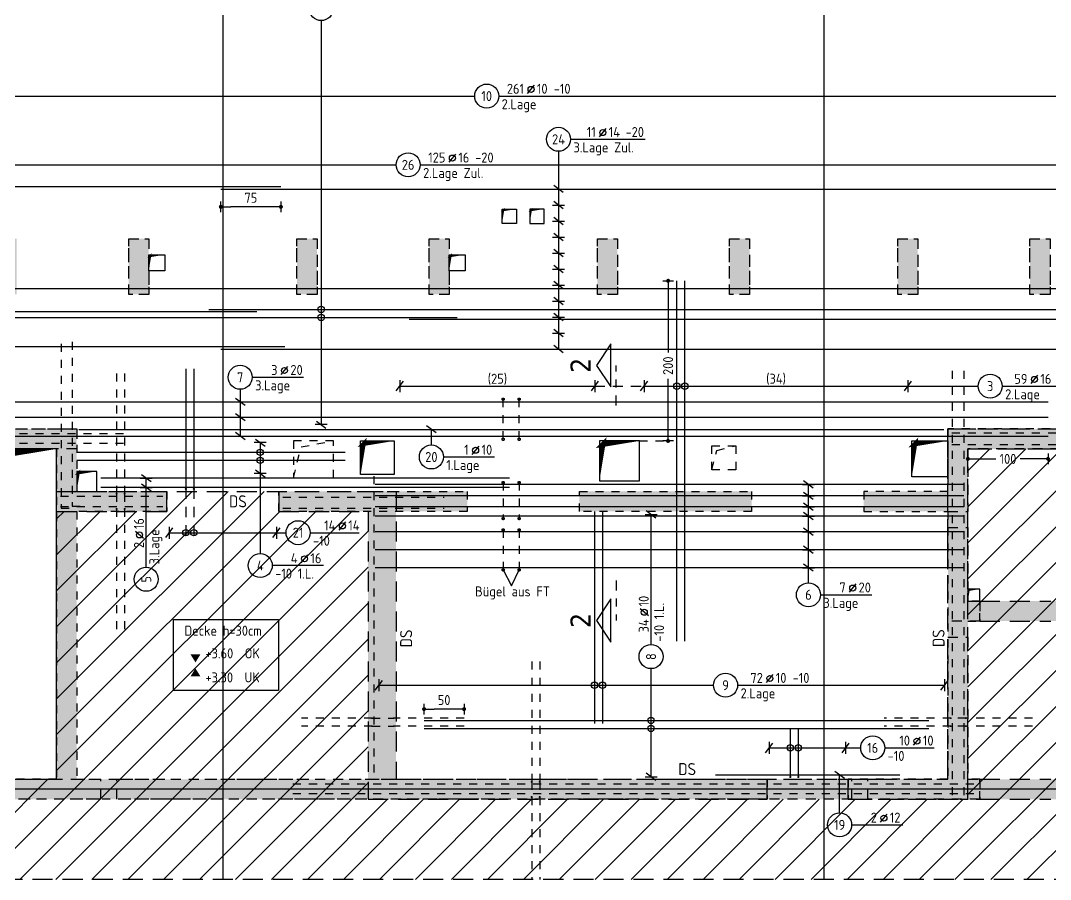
# Model space of a CAD drawing. Extents: x 0 to 77.2, y -0.6 to 30.
# Drawn here: x 19.53 to 32.38, y 10.78 to 21.5 of the extents above; entities that cross this region are included whole.
import ezdxf
from ezdxf.enums import TextEntityAlignment as Align

# ---------------------------------------------------------------- set-up
doc = ezdxf.new("R2010")
doc.units = 0
doc.header["$LTSCALE"] = 0.5
for name, pattern in [('AUSGEZOGEN', [1000.01, 1000, 0.01]), ('DASHED', [0.75, 0.5, -0.25]), ('DOT', [0.175, 0.05, -0.125]), ('HIDDEN2', [0.187, 0.125, -0.062]), ('PUNKT', [0.175, 0.05, -0.125]), ('STRICHLINIE', [0.75, 0.5, -0.25]), ('STRICHPUNKT2', [0.55, 0.25, -0.125, 0.05, -0.125]), ('VERDECKT', [0.375, 0.25, -0.125])]:
    doc.linetypes.add(name, pattern=pattern)
for name, color, linetype in [('ACHSEN', 7, 'Continuous'), ('BETON', 7, 'Continuous'), ('DD', 7, 'Continuous'), ('DS', 7, 'Continuous'), ('EG', 7, 'Continuous'), ('grau_dunkel', 7, 'Continuous'), ('grau_hell', 7, 'Continuous'), ('grau_mittel', 7, 'Continuous'), ('HILFE', 7, 'Continuous'), ('koten', 7, 'Continuous'), ('MASSE', 7, 'Continuous'), ('OBJEKT', 7, 'Continuous'), ('RND', 7, 'Continuous'), ('SCHATTEN', 7, 'Continuous'), ('SCHNITTE', 7, 'Continuous'), ('TEXT', 7, 'Continuous'), ('VERDECKT', 7, 'Continuous'), ('VERDECKT2', 7, 'Continuous')]:
    doc.layers.add(name, color=color, linetype=linetype)
doc.styles.add('helv', font='tahoma.ttf')
doc.styles.add('txt', font='isocp.shx')
doc.dimstyles.new('DOT_I', dxfattribs={"dimscale": 0.5, "dimtxt": 0.25, "dimasz": 0.25, "dimexe": 0.1, "dimexo": 0.3, "dimgap": 0.1, "dimtad": 1, "dimdec": 3, "dimzin": 3, "dimtxsty": 'txt', "dimblk": 'DOT', "dimblk1": 'DOT', "dimblk2": 'DOT', "dimsah": 1, "dimcen": 0.1, "dimse1": 1, "dimse2": 1, "dimazin": 0, "dimtfac": 1, "dimtdec": 4, "dimtix": 1, "dimtmove": 2, "dimatfit": 3, "dimfxl": 0, "dimtvp": 1, "dimtolj": 1, "dimtzin": 0, "dimarcsym": 0})

# ---------------------------------------------------------------- blocks, each defined once
blk = doc.blocks.new('okrd_o')
at = {"layer": 'koten', "color": 7, "linetype": 'Continuous'}
blk.add_solid([(-0.125, 0.202), (0.125, 0.202), (0, 0)], dxfattribs=at)
at = {"layer": 'koten', "style": 'txt'}
blk.add_attdef('OKRD', (0.25, 0.1), '', height=0.25, dxfattribs=at)
blk = doc.blocks.new('okrd_u')
at = {"layer": 'koten', "color": 7, "linetype": 'Continuous'}
blk.add_solid([(-0.125, -0.202), (0.125, -0.202), (0, 0)], dxfattribs=at)
at = {"layer": 'koten', "style": 'txt'}
blk.add_attdef('OKRD', (0.25, -0.35), '', height=0.25, dxfattribs=at)
blk = doc.blocks.new('DOT')
at = {"layer": 'MASSE', "color": 7, "linetype": 'Continuous'}
for p, q in [((0, 0), (-1, 0)), ((0, 0.54), (0, -0.54))]:
    blk.add_line(p, q, dxfattribs=at)
at = {"layer": 'MASSE', "color": 7, "linetype": 'Continuous', "const_width": 0.2}
blk.add_lwpolyline([(-0.1, 0, 1), (0.1, 0, 1)], format="xyb", close=True, dxfattribs=at)
blk = doc.blocks.new('*D26')
at = {"layer": 'Defpoints', "color": 0, "linetype": 'AUSGEZOGEN', "transparency": 16777216}
for p in [(27.612, 18.255), (27.612, 18.255), (27.612, 16.255)]:
    blk.add_point(p, dxfattribs=at)
at = {"layer": 'MASSE', "color": 0, "linetype": 'AUSGEZOGEN', "lineweight": -2, "transparency": 16777216}
for p, q in [((27.612, 18.13), (27.612, 17.358)), ((27.612, 16.38), (27.612, 17.03))]:
    blk.add_line(p, q, dxfattribs=at)
at = {"layer": 'MASSE', "color": 0, "linetype": 'AUSGEZOGEN', "lineweight": -2, "transparency": 16777216, "xscale": 0.125, "yscale": 0.125, "zscale": 0.125}
for p, rotation in [((27.612, 18.255), 90), ((27.612, 16.255), 270)]:
    blk.add_blockref('DOT', p, dxfattribs=dict(at, rotation=rotation))
at = {"layer": 'MASSE', "color": 0, "linetype": 'AUSGEZOGEN', "transparency": 16777216, "insert": (27.612, 17.194), "char_height": 0.125, "attachment_point": 5, "rotation": 90, "style": 'txt'}
blk.add_mtext('\\A1;200', dxfattribs=at)
blk = doc.blocks.new('lei_gre')
at = {"layer": 'RND', "color": 7, "linetype": 'Continuous'}
for p, q in [((-0.09, -0.12), (0.09, 0.12)), ((0, 0.15), (0, -0.15))]:
    blk.add_line(p, q, dxfattribs=at)
blk = doc.blocks.new('RND_LEI')
at = {"layer": 'RND', "color": 7, "linetype": 'Continuous'}
blk.add_line((1.022, 0.066), (1.19, 0.27), dxfattribs=at)
for centre, radius in [((0, 0), 0.3), ((1.106, 0.168), 0.075)]:
    blk.add_circle(centre, radius, dxfattribs=at)
at = {"layer": 'RND', "color": 7, "linetype": 'Continuous', "style": 'txt'}
blk.add_attdef('ANZ', text='', height=0.25, dxfattribs=at).set_placement((0.931, 0.057), align=Align.RIGHT)
for tag, p in [('DUM', (1.253, 0.057)), ('ABSTD', (1.674, 0.057)), ('POSTXT', (0.374, -0.327))]:
    blk.add_attdef(tag, p, '', height=0.25, dxfattribs=at)
blk.add_attdef('POSL', text='', height=0.25, dxfattribs=at).set_placement((0, 0), align=Align.MIDDLE)
blk = doc.blocks.new('*D29')
at = {"layer": 'Defpoints', "color": 0, "linetype": 'AUSGEZOGEN', "transparency": 16777216}
for p in [(24.566, 12.907), (24.566, 12.907), (25.066, 12.907)]:
    blk.add_point(p, dxfattribs=at)
at = {"layer": 'MASSE', "color": 0, "linetype": 'AUSGEZOGEN', "lineweight": -2, "transparency": 16777216}
blk.add_line((24.941, 12.907), (24.691, 12.907), dxfattribs=at)
at = {"layer": 'MASSE', "color": 0, "linetype": 'AUSGEZOGEN', "lineweight": -2, "transparency": 16777216, "xscale": 0.125, "yscale": 0.125, "zscale": 0.125, "rotation": 180}
blk.add_blockref('DOT', (24.566, 12.907), dxfattribs=at)
at = {"layer": 'MASSE', "color": 0, "linetype": 'AUSGEZOGEN', "lineweight": -2, "transparency": 16777216, "xscale": 0.125, "yscale": 0.125, "zscale": 0.125}
blk.add_blockref('DOT', (25.066, 12.907), dxfattribs=at)
at = {"layer": 'MASSE', "color": 0, "linetype": 'AUSGEZOGEN', "transparency": 16777216, "insert": (24.816, 13.02), "char_height": 0.125, "attachment_point": 5, "style": 'txt'}
blk.add_mtext('\\A1;50', dxfattribs=at)
blk = doc.blocks.new('*D30')
at = {"layer": 'Defpoints', "color": 0, "linetype": 'AUSGEZOGEN', "transparency": 16777216}
for p in [(31.355, 16.031), (31.355, 16.031), (32.355, 16.031)]:
    blk.add_point(p, dxfattribs=at)
at = {"layer": 'MASSE', "color": 0, "linetype": 'AUSGEZOGEN', "lineweight": -2, "transparency": 16777216}
for p, q in [((31.48, 16.031), (31.704, 16.031)), ((32.23, 16.031), (32.005, 16.031))]:
    blk.add_line(p, q, dxfattribs=at)
at = {"layer": 'MASSE', "color": 0, "linetype": 'AUSGEZOGEN', "lineweight": -2, "transparency": 16777216, "xscale": 0.125, "yscale": 0.125, "zscale": 0.125, "rotation": 180}
blk.add_blockref('DOT', (31.355, 16.031), dxfattribs=at)
at = {"layer": 'MASSE', "color": 0, "linetype": 'AUSGEZOGEN', "lineweight": -2, "transparency": 16777216, "xscale": 0.125, "yscale": 0.125, "zscale": 0.125}
blk.add_blockref('DOT', (32.355, 16.031), dxfattribs=at)
at = {"layer": 'MASSE', "color": 0, "linetype": 'AUSGEZOGEN', "transparency": 16777216, "insert": (31.855, 16.031), "char_height": 0.125, "attachment_point": 5, "style": 'txt'}
blk.add_mtext('\\A1;100', dxfattribs=at)
blk = doc.blocks.new('*D38')
at = {"layer": 'Defpoints', "color": 0, "linetype": 'AUSGEZOGEN', "transparency": 16777216}
for p in [(22.029, 19.178), (22.029, 19.178), (22.779, 19.178)]:
    blk.add_point(p, dxfattribs=at)
at = {"layer": 'MASSE', "color": 0, "linetype": 'AUSGEZOGEN', "lineweight": -2, "transparency": 16777216}
blk.add_line((22.654, 19.178), (22.154, 19.178), dxfattribs=at)
at = {"layer": 'MASSE', "color": 0, "linetype": 'AUSGEZOGEN', "lineweight": -2, "transparency": 16777216, "xscale": 0.125, "yscale": 0.125, "zscale": 0.125, "rotation": 180}
blk.add_blockref('DOT', (22.029, 19.178), dxfattribs=at)
at = {"layer": 'MASSE', "color": 0, "linetype": 'AUSGEZOGEN', "lineweight": -2, "transparency": 16777216, "xscale": 0.125, "yscale": 0.125, "zscale": 0.125}
blk.add_blockref('DOT', (22.779, 19.178), dxfattribs=at)
at = {"layer": 'MASSE', "color": 0, "linetype": 'AUSGEZOGEN', "transparency": 16777216, "insert": (22.404, 19.291), "char_height": 0.125, "attachment_point": 5, "style": 'txt'}
blk.add_mtext('\\A1;75', dxfattribs=at)
blk = doc.blocks.new('SCHN-1')
at = {"layer": 'SCHNITTE', "color": 5, "linetype": 'Continuous'}
blk.add_lwpolyline([(0.54, 0.125), (0, 0.485), (-0.54, 0.125)], close=True, dxfattribs=at)
at = {"layer": 'SCHNITTE', "color": 6, "linetype": 'Continuous', "style": 'helv'}
blk.add_attdef('SCHN-1', text='', height=0.5, dxfattribs=at).set_placement((0, 0.635), align=Align.CENTER)

msp = doc.modelspace()

# ---------------------------------------------------------------- hatches: boundary and pattern name
at = {"layer": 'EG', "linetype": 'AUSGEZOGEN'}
h = msp.add_hatch(dxfattribs=at)
h.set_pattern_fill('DOTS', scale=0.8, double=1)
h.set_pattern_definition([(0, (-74.13047, 366.186844), (0.025, 0.05), [0, -0.05])])
h.paths.add_polyline_path([(39.4295, 25.9803), (39.4295, 18.2803), (39.2795, 18.2803), (39.2795, 18.0303), (39.6795, 18.0303), (39.6795, 25.9803), (43.1545, 25.9803), (43.1545, 21.2803), (43.4545, 21.2803), (43.4545, 26.2803), (36.9295, 26.2803), (36.9295, 18.0303), (38.3945, 18.0303), (38.3945, 18.2803), (37.1795, 18.2803), (37.1795, 25.9803)])
h.paths.add_polyline_path([(43.1545, 18.0303), (43.4545, 18.0303), (43.4545, 18.7803), (43.1545, 18.7803)], flags=17)
h.paths.add_polyline_path([(43.4545, 11.7553), (43.4545, 12.0553), (43.1545, 12.0553), (43.1545, 11.7553)])
h.paths.add_polyline_path([(8.4295, 16.1553), (14.5145, 16.1553), (14.5145, 12.0303), (14.3645, 12.0303), (14.3645, 11.7803), (14.9145, 11.7803), (14.9145, 12.0303), (14.7645, 12.0303), (14.7645, 14.7153), (17.6145, 14.7153), (17.6145, 12.0303), (15.9245, 12.0303), (15.9245, 11.7803), (28.8495, 11.7803), (28.8495, 12.0303), (20.2295, 12.0303), (20.2295, 15.3753), (21.3545, 15.3753), (21.3545, 15.6253), (20.2295, 15.6253), (20.2295, 16.4053), (17.4645, 16.4053), (17.4645, 16.1553), (17.6145, 16.1553), (17.6145, 14.9653), (14.7645, 14.9653), (14.7645, 16.1553), (16.5795, 16.1553), (16.5795, 16.4053), (8.1795, 16.4053), (8.1795, 11.7803), (8.5792, 11.7803), (8.5792, 12.0303), (8.4295, 12.0303)])
h.paths.add_polyline_path([(9.5895, 12.0303), (9.5895, 11.7803), (13.3545, 11.7803), (13.3545, 12.0303)], flags=17)
h.paths.add_polyline_path([(17.8645, 12.0303), (18.7795, 12.0303), (18.7795, 16.1553), (17.8645, 16.1553)], flags=16)
h.paths.add_polyline_path([(19.9795, 16.1553), (19.0295, 16.1553), (19.0295, 12.0303), (19.9795, 12.0303)], flags=16)
h.paths.add_polyline_path([(22.7545, 15.6253), (22.7545, 15.3753), (25.1045, 15.3753), (25.1045, 15.6253)], flags=17)
h.paths.add_polyline_path([(28.6545, 15.3753), (28.6545, 15.6253), (26.5045, 15.6253), (26.5045, 15.3753)], flags=17)
h.paths.add_polyline_path([(30.0545, 15.6253), (30.0545, 15.3753), (31.1045, 15.3753), (31.1045, 12.0303), (29.8595, 12.0303), (29.8595, 11.7803), (31.5045, 11.7803), (31.5045, 12.0303), (31.3545, 12.0303), (31.3545, 14.0053), (31.5045, 14.0053), (31.5045, 14.2553), (31.3545, 14.2553), (31.3545, 16.1553), (36.9295, 16.1553), (36.9295, 15.29), (37.1795, 15.29), (37.1795, 16.4053), (31.1045, 16.4053), (31.1045, 15.6253)])
h.paths.add_polyline_path([(32.3895, 14.2553), (32.3895, 14.0053), (33.9795, 14.0053), (33.9795, 12.0303), (32.3895, 12.0303), (32.3895, 11.7803), (37.1795, 11.7803), (37.1795, 12.4903), (36.9295, 12.4903), (36.9295, 12.0303), (34.2295, 12.0303), (34.2295, 14.0053), (36.9295, 14.0053), (36.9295, 13.5403), (37.1795, 13.5403), (37.1795, 14.405), (36.9295, 14.405), (36.9295, 14.2553)])
h.paths.add_polyline_path([(34.2295, 18.0853), (34.4795, 18.0853), (34.4795, 18.7803), (34.2295, 18.7803)])
h.paths.add_polyline_path([(32.3795, 18.7803), (32.1295, 18.7803), (32.1295, 18.0853), (32.3795, 18.0853)])
h.paths.add_polyline_path([(30.7295, 18.7803), (30.4795, 18.7803), (30.4795, 18.0853), (30.7295, 18.0853)])
h.paths.add_polyline_path([(28.6295, 18.7803), (28.3795, 18.7803), (28.3795, 18.0853), (28.6295, 18.0853)])
h.paths.add_polyline_path([(26.7295, 18.0853), (26.9795, 18.0853), (26.9795, 18.7803), (26.7295, 18.7803)])
h.paths.add_polyline_path([(24.8795, 18.7803), (24.6295, 18.7803), (24.6295, 18.0853), (24.8795, 18.0853)])
h.paths.add_polyline_path([(23.2295, 18.7803), (22.9795, 18.7803), (22.9795, 18.0853), (23.2295, 18.0853)])
h.paths.add_polyline_path([(21.1295, 18.7803), (20.8795, 18.7803), (20.8795, 18.0853), (21.1295, 18.0853)])
h.paths.add_polyline_path([(19.4795, 18.7803), (19.2295, 18.7803), (19.2295, 18.0853), (19.4795, 18.0853)])
h.paths.add_polyline_path([(17.3795, 18.7803), (17.1295, 18.7803), (17.1295, 18.0853), (17.3795, 18.0853)])
h.paths.add_polyline_path([(15.4795, 18.0853), (15.7295, 18.0853), (15.7295, 18.7803), (15.4795, 18.7803)])
h.paths.add_polyline_path([(13.3795, 18.0853), (13.6295, 18.0853), (13.6295, 18.7803), (13.3795, 18.7803)])
h.paths.add_polyline_path([(9.4645, 18.2803), (9.4645, 18.0303), (10.9295, 18.0303), (10.9295, 26.2803), (4.5295, 26.2803), (4.5295, 19.2053), (4.4795, 19.2053), (4.4795, 14.4753), (4.0245, 14.4753), (4.0245, 14.1753), (4.6895, 14.1753), (4.6895, 25.9803), (8.1795, 25.9803), (8.1795, 18.0303), (8.5795, 18.0303), (8.5795, 18.2803), (8.4295, 18.2803), (8.4295, 25.9803), (10.6795, 25.9803), (10.6795, 18.2803)])
h.paths.add_polyline_path([(14.7045, 25.9803), (14.7045, 26.2803), (14.4045, 26.2803), (14.4045, 25.9803)])
h.paths.add_polyline_path([(21.9045, 26.2803), (21.9045, 25.9803), (22.2045, 25.9803), (22.2045, 26.2803)])
h.paths.add_polyline_path([(29.7045, 25.9803), (29.7045, 26.2803), (29.4045, 26.2803), (29.4045, 25.9803)])
h.paths.add_polyline_path([(4.4795, 10.7803), (4.6895, 10.7803), (4.6895, 12.1253), (4.0245, 12.1253), (4.0245, 11.8253), (4.4795, 11.8253)])
at = {"layer": 'grau_hell', "linetype": 'AUSGEZOGEN'}
h = msp.add_hatch(dxfattribs=at)
h.set_pattern_fill('ANSI31', color=9, scale=0.1, style=0, double=1)
h.set_pattern_definition([(45, (74.48588, 12.31453), (-0.2245064, 0.2245064), [])])
h.paths.add_polyline_path([(8.1795, 20.7903), (6.7295, 20.7903), (6.7295, 20.6503), (6.2045, 20.6503), (6.2045, 20.7903), (4.5295, 20.7903), (4.5295, 19.2053), (4.4795, 19.2053), (4.4795, 14.4753), (4.0245, 14.4753), (4.0245, 11.8253), (4.4795, 11.8253), (4.4795, 10.7803), (43.4545, 10.7803), (43.4545, 21.7903), (41.7045, 21.7903), (41.7045, 21.6503), (41.1295, 21.6503), (41.1295, 21.7903), (39.6795, 21.7903), (39.6795, 18.0303), (39.2795, 18.0303), (39.2795, 18.2803), (38.3945, 18.2803), (38.3945, 18.0303), (36.9295, 18.0303), (36.9295, 16.1553), (31.3545, 16.1553), (31.3545, 11.7803), (23.867, 11.7803), (23.867, 15.3753), (22.7545, 15.3753), (22.7545, 15.6253), (21.3545, 15.6253), (21.3545, 15.3753), (19.9795, 15.3753), (19.9795, 12.0303), (17.8645, 12.0303), (17.8645, 16.1553), (17.4645, 16.1553), (17.4645, 16.4053), (16.5795, 16.4053), (16.5795, 16.1553), (10.9295, 16.1553), (10.9295, 18.0303), (9.4645, 18.0303), (9.4645, 18.2803), (8.5795, 18.2803), (8.5795, 18.0303), (8.1795, 18.0303)])
at = {"layer": 'grau_hell'}
h = msp.add_hatch(color=9, dxfattribs=at)
h.paths.add_polyline_path([(37.5794, 18.2803), (37.3795, 18.2803), (37.3795, 18.0303), (37.5794, 18.0303)])
h.paths.add_polyline_path([(32.7345, 16.4053), (32.7345, 16.1553), (33.3345, 16.1553), (33.3345, 16.4053)])
h.paths.add_polyline_path([(31.1045, 15.1753), (31.3545, 15.1753), (31.3545, 15.3753), (31.1045, 15.3753)])
h.paths.add_polyline_path([(31.3545, 13.8053), (31.3545, 14.0053), (31.1045, 14.0053), (31.1045, 13.8053)])
h.paths.add_polyline_path([(30.1045, 11.7803), (30.1045, 12.0303), (29.9045, 12.0303), (29.9045, 11.7803)])
h = msp.add_hatch(color=9, dxfattribs=at)
h.paths.add_polyline_path([(19.9795, 15.6253), (19.9795, 15.3753), (21.3545, 15.3753), (21.3545, 15.6253)])
h.paths.add_polyline_path([(23.867, 15.3753), (23.867, 12.0303), (24.217, 12.0303), (24.217, 15.6253), (22.7545, 15.6253), (22.7545, 15.3753)])
at = {"layer": 'grau_mittel'}
h = msp.add_hatch(color=61, dxfattribs=at)
h.paths.add_polyline_path([(43.1545, 21.9983), (43.1545, 21.2803), (43.4545, 21.2803), (43.4545, 26.2803), (36.9295, 26.2803), (36.9295, 24.7403), (37.1795, 24.7403), (37.1795, 25.9803), (39.4295, 25.9803), (39.4295, 18.2803), (38.3045, 18.2803), (38.3045, 18.0303), (39.6795, 18.0303), (39.6795, 25.9803), (43.1545, 25.9803)])
h.paths.add_polyline_path([(43.4545, 21.2803), (43.1545, 21.2803), (43.1545, 18.7803), (43.4545, 18.7803)], flags=17)
h.paths.add_polyline_path([(43.4545, 18.7803), (43.1545, 18.7803), (43.1545, 18.0303), (43.4545, 18.0303)], flags=17)
h.paths.add_polyline_path([(43.1545, 12.0553), (43.4545, 12.0553), (43.4545, 18.0303), (43.1545, 18.0303)])
h.paths.add_polyline_path([(43.4545, 11.7553), (43.4545, 12.0553), (43.1545, 12.0553), (43.1545, 11.7553)])
h.paths.add_polyline_path([(43.4545, 11.7553), (43.1545, 11.7553), (43.1545, 10.7803), (43.4545, 10.7803)])
h.paths.add_polyline_path([(37.1795, 24.7403), (36.9295, 24.7403), (36.9295, 23.6053), (37.1795, 23.6053)], flags=17)
h.paths.add_polyline_path([(36.9295, 18.2803), (35.8795, 18.2803), (35.8795, 18.0303), (37.1795, 18.0303), (37.1795, 23.6053), (36.9295, 23.6053)])
h.paths.add_polyline_path([(37.3795, 18.2803), (37.1795, 18.2803), (37.1795, 18.0303), (37.3795, 18.0303)], flags=17)
h.paths.add_polyline_path([(38.3045, 18.0303), (38.3045, 18.2803), (37.5794, 18.2803), (37.5794, 18.0303)], flags=17)
h.paths.add_polyline_path([(35.8795, 16.9553), (36.1295, 16.9553), (36.1295, 18.0303), (35.8795, 18.0303)])
h.paths.add_polyline_path([(36.7295, 16.4053), (36.7295, 16.1553), (37.1795, 16.1553), (37.1795, 16.4053)])
h.paths.add_polyline_path([(36.1295, 16.1553), (36.1295, 16.4053), (33.3345, 16.4053), (33.3345, 16.1553)])
h.paths.add_polyline_path([(32.7345, 16.1553), (32.7345, 16.4053), (31.1045, 16.4053), (31.1045, 15.3753), (31.3545, 15.3753), (31.3545, 16.1553)])
h.paths.add_polyline_path([(31.3545, 15.1753), (31.1045, 15.1753), (31.1045, 14.0053), (31.5045, 14.0053), (31.5045, 14.2553), (31.3545, 14.2553), (31.3545, 14.2553)])
h.paths.add_polyline_path([(32.3895, 14.0053), (32.3895, 14.2553), (31.5045, 14.2553), (31.5045, 14.0053)])
h.paths.add_polyline_path([(32.3895, 14.2553), (32.3895, 14.0053), (33.9795, 14.0053), (33.9795, 12.0303), (33.6945, 12.0303), (33.6945, 11.7803), (37.1795, 11.7803), (37.1795, 12.4903), (36.9295, 12.4903), (36.9295, 12.0303), (34.2295, 12.0303), (34.2295, 14.0053), (36.9295, 14.0053), (36.9295, 13.5403), (37.1795, 13.5403), (37.1795, 13.7903), (37.0995, 13.7903), (37.0995, 13.9403), (37.1795, 13.9403), (37.1795, 14.405), (36.9295, 14.405), (36.9295, 14.2553)])
h.paths.add_polyline_path([(36.9295, 14.405), (37.1795, 14.405), (37.1795, 15.29), (36.9295, 15.29)])
h.paths.add_polyline_path([(37.1795, 15.29), (37.1795, 15.5553), (36.9295, 15.5553), (36.9295, 15.29)])
h.paths.add_polyline_path([(37.1795, 13.5403), (36.9295, 13.5403), (36.9295, 12.4903), (37.1795, 12.4903)], flags=17)
h.paths.add_polyline_path([(32.3895, 12.0303), (32.3895, 11.7803), (33.0945, 11.7803), (33.0945, 12.0303)])
h.paths.add_polyline_path([(32.3895, 11.7803), (32.3895, 12.0303), (31.5045, 12.0303), (31.5045, 11.7803)])
h.paths.add_polyline_path([(31.5045, 11.7803), (31.5045, 12.0303), (31.3545, 12.0303), (31.3545, 13.8053), (31.1045, 13.8053), (31.1045, 12.0303), (30.1045, 12.0303), (30.1045, 11.7803)])
h.paths.add_polyline_path([(20.7295, 12.0303), (20.7295, 11.7803), (29.9045, 11.7803), (29.9045, 12.0303)])
h.paths.add_polyline_path([(20.5295, 11.7803), (20.5295, 12.0303), (19.0295, 12.0303), (19.0295, 16.1553), (19.9795, 16.1553), (20.2295, 16.1553), (20.2295, 16.4053), (17.4645, 16.4053), (17.4645, 16.1553), (17.6145, 16.1553), (17.6145, 14.9653), (16.3245, 14.9653), (16.3245, 14.7153), (17.8645, 14.7153), (17.8645, 16.1553), (18.7795, 16.1553), (18.7795, 12.0303), (17.8645, 12.0303), (16.3245, 12.0303), (16.3245, 11.7803)])
h.paths.add_polyline_path([(15.9245, 11.7803), (16.1245, 11.7803), (16.1245, 12.0303), (15.9245, 12.0303)])
h.paths.add_polyline_path([(15.9245, 11.7803), (15.9245, 12.0303), (14.9145, 12.0303), (14.9145, 11.7803)])
h.paths.add_polyline_path([(14.9145, 11.7803), (14.9145, 12.0303), (14.7645, 12.0303), (14.7645, 14.7153), (15.0145, 14.7153), (16.1245, 14.7153), (16.1245, 14.9653), (14.7645, 14.9653), (14.7645, 15.1153), (14.7645, 15.5103), (14.5145, 15.5103), (14.5145, 12.0303), (14.3645, 12.0303), (14.3645, 11.7803)])
h.paths.add_polyline_path([(14.3645, 11.7803), (14.3645, 12.0303), (13.3545, 12.0303), (13.3545, 11.7803)])
h.paths.add_polyline_path([(13.1545, 11.7803), (13.3545, 11.7803), (13.3545, 12.0303), (13.1545, 12.0303)], flags=16)
h.paths.add_polyline_path([(12.9545, 11.7803), (12.9545, 12.0303), (9.9895, 12.0303), (9.9895, 11.7803)], flags=16)
h.paths.add_polyline_path([(9.5895, 11.7803), (9.7895, 11.7803), (9.7895, 12.0303), (9.5895, 12.0303)], flags=16)
h.paths.add_polyline_path([(9.5895, 11.7803), (9.5895, 12.0303), (8.5795, 12.0303), (8.5795, 11.7803)])
h.paths.add_polyline_path([(8.5795, 11.7803), (8.5795, 12.0303), (8.4295, 12.0303), (8.4295, 16.1553), (14.5145, 16.1553), (14.5145, 15.6603), (14.7645, 15.6603), (14.7645, 16.1553), (14.9145, 16.1553), (15.8245, 16.1553), (15.8245, 16.4053), (8.1795, 16.4053), (8.1795, 11.7803)])
h.paths.add_polyline_path([(16.5795, 16.1553), (16.5795, 16.4053), (16.2245, 16.4053), (16.2245, 16.1553)])
h.paths.add_polyline_path([(17.4645, 16.1553), (17.4645, 16.4053), (16.5795, 16.4053), (16.5795, 16.1553)], flags=17)
h.paths.add_polyline_path([(10.6795, 16.4053), (10.9295, 16.4053), (10.9295, 18.0303), (10.6795, 18.0303)])
h.paths.add_polyline_path([(10.9295, 26.2803), (4.5295, 26.2803), (4.5295, 19.2053), (4.4795, 19.2053), (4.4795, 14.4753), (4.0245, 14.4753), (4.0245, 14.1753), (4.6895, 14.1753), (4.6895, 25.9803), (4.7545, 25.9803), (4.7545, 25.9803), (8.1795, 25.9803), (8.1795, 21.1153), (8.1795, 18.0303), (9.5545, 18.0303), (9.5545, 18.2803), (8.4295, 18.2803), (8.4295, 25.9803), (8.6295, 25.9803), (10.6795, 25.9803), (10.6795, 24.7403), (10.9295, 24.7403)])
h.paths.add_polyline_path([(10.6795, 23.6053), (10.9295, 23.6053), (10.9295, 24.7403), (10.6795, 24.7403)])
h.paths.add_polyline_path([(10.6795, 18.0303), (10.9295, 18.0303), (10.9295, 23.6053), (10.6795, 23.6053)])
h.paths.add_polyline_path([(9.9795, 18.2803), (9.8294, 18.2803), (9.8294, 18.0303), (10.6795, 18.0303), (10.6795, 18.2803)], flags=17)
h.paths.add_polyline_path([(9.6295, 18.2803), (9.5545, 18.2803), (9.5545, 18.0303), (9.6295, 18.0303)], flags=17)
h.paths.add_polyline_path([(10.9295, 26.2803), (10.9295, 25.9803), (14.4045, 25.9803), (14.4045, 26.2803)])
h.paths.add_polyline_path([(14.7045, 26.2803), (14.4045, 26.2803), (14.4045, 25.9803), (14.7045, 25.9803)])
h.paths.add_polyline_path([(21.9045, 25.9803), (21.9045, 26.2803), (14.7045, 26.2803), (14.7045, 25.9803)])
h.paths.add_polyline_path([(22.2045, 25.9803), (22.2045, 26.2803), (21.9045, 26.2803), (21.9045, 25.9803)])
h.paths.add_polyline_path([(29.4045, 25.9803), (29.4045, 26.2803), (22.2045, 26.2803), (22.2045, 25.9803)])
h.paths.add_polyline_path([(29.4045, 25.9803), (29.7045, 25.9803), (29.7045, 26.2803), (29.4045, 26.2803)])
h.paths.add_polyline_path([(36.9295, 25.9803), (36.9295, 26.2803), (29.7045, 26.2803), (29.7045, 25.9803)])
h.paths.add_polyline_path([(4.7545, 14.1753), (4.4045, 14.1753), (4.4045, 12.1253), (4.7545, 12.1253)])
h.paths.add_polyline_path([(4.0245, 12.1253), (4.0245, 11.8253), (4.4795, 11.8253), (4.4795, 10.7803), (4.6895, 10.7803), (4.6895, 12.1253)])
h.paths.add_polyline_path([(13.3795, 18.0853), (13.6295, 18.0853), (13.6295, 18.7803), (13.3795, 18.7803)])
h.paths.add_polyline_path([(15.4795, 18.0853), (15.7295, 18.0853), (15.7295, 18.7803), (15.4795, 18.7803)])
h.paths.add_polyline_path([(17.3795, 18.7803), (17.1295, 18.7803), (17.1295, 18.0853), (17.3795, 18.0853)])
h.paths.add_polyline_path([(19.4795, 18.7803), (19.2295, 18.7803), (19.2295, 18.0853), (19.4795, 18.0853)])
h.paths.add_polyline_path([(20.8795, 18.0853), (21.1295, 18.0853), (21.1295, 18.7803), (20.8795, 18.7803)])
h.paths.add_polyline_path([(23.2295, 18.7803), (22.9795, 18.7803), (22.9795, 18.0853), (23.2295, 18.0853)])
h.paths.add_polyline_path([(24.6295, 18.0853), (24.8795, 18.0853), (24.8795, 18.7803), (24.6295, 18.7803)])
h.paths.add_polyline_path([(26.9795, 18.7803), (26.7295, 18.7803), (26.7295, 18.0853), (26.9795, 18.0853)])
h.paths.add_polyline_path([(28.6295, 18.7803), (28.3795, 18.7803), (28.3795, 18.0853), (28.6295, 18.0853)])
h.paths.add_polyline_path([(30.7295, 18.7803), (30.4795, 18.7803), (30.4795, 18.0853), (30.7295, 18.0853)])
h.paths.add_polyline_path([(32.3795, 18.7803), (32.1295, 18.7803), (32.1295, 18.0853), (32.3795, 18.0853)])
h.paths.add_polyline_path([(34.4795, 18.7803), (34.2295, 18.7803), (34.2295, 18.0853), (34.4795, 18.0853)])
h.paths.add_polyline_path([(39.6795, 18.2803), (39.6795, 18.0303), (43.1545, 18.0303), (43.1545, 18.2803)])

# ---------------------------------------------------------------- linework, layer by layer
at = {"layer": 'ACHSEN', "color": 140, "linetype": 'AUSGEZOGEN'}
for p, q in [((22.0545, 27.7803), (22.0545, 10.7803)), ((29.5545, 27.7803), (29.5545, 10.7803)), ((43.4545, 18.1553), (2.2545, 18.1553)), ((43.4545, 11.9053), (2.2545, 11.9053))]:
    msp.add_line(p, q, dxfattribs=at)
at = {"layer": 'BETON', "color": 6, "linetype": 'AUSGEZOGEN'}
for points in [[(25.5395, 19.1503), (25.7195, 19.1503), (25.7195, 18.9703), (25.5395, 18.9703)], [(26.0645, 19.1503), (25.8845, 19.1503), (25.8845, 18.9703), (26.0645, 18.9703)], [(21.1295, 18.5803), (21.3295, 18.5803), (21.3295, 18.3803), (21.1295, 18.3803)], [(24.8795, 18.5803), (25.0795, 18.5803), (25.0795, 18.3803), (24.8795, 18.3803)], [(23.7745, 16.2553), (24.1945, 16.2553), (24.1945, 15.8353), (23.7745, 15.8353)], [(27.2545, 16.2553), (26.7545, 16.2553), (26.7545, 15.7553), (27.2545, 15.7553)], [(30.6545, 16.2553), (31.1045, 16.2553), (31.1045, 15.8053), (30.6545, 15.8053)], [(19.0295, 12.0303), (19.9795, 12.0303), (19.9795, 16.1553), (19.0295, 16.1553)], [(20.4795, 15.8753), (20.2295, 15.8753), (20.2295, 15.6253), (20.4795, 15.6253)], [(31.3545, 14.2553), (31.5045, 14.2553), (31.5045, 14.4053), (31.3545, 14.4053)]]:
    msp.add_lwpolyline(points, close=True, dxfattribs=at)
at = {"layer": 'DD', "color": 7, "linetype": 'HIDDEN2'}
for p, q in [((23.0318, 16.1806), (23.4345, 16.2553)), ((22.9345, 15.7953), (23.0318, 16.1806)), ((28.1595, 15.8953), (28.2205, 16.1372)), ((28.2205, 16.1372), (28.4595, 16.1953))]:
    msp.add_line(p, q, dxfattribs=at)
for points in [[(23.4345, 16.2553), (22.9345, 16.2553), (22.9345, 15.7953), (23.4345, 15.7953)], [(28.1595, 16.1953), (28.4595, 16.1953), (28.4595, 15.8953), (28.1595, 15.8953)]]:
    msp.add_lwpolyline(points, close=True, dxfattribs=at)
at = {"layer": 'DS', "color": 1, "linetype": 'DASHED'}
for p, q in [((31.1045, 12.0303), (31.1045, 16.4053)), ((31.1045, 16.4053), (35.8795, 16.4053)), ((31.3545, 11.7803), (31.3545, 16.1553)), ((31.3545, 16.1553), (36.9295, 16.1553)), ((19.9795, 15.6253), (24.217, 15.6253)), ((21.3545, 15.3753), (21.3545, 15.6253)), ((22.7545, 15.6253), (22.7545, 15.3753)), ((24.217, 15.6253), (24.217, 12.0303)), ((19.9795, 15.3753), (21.3545, 15.3753)), ((22.7545, 15.3753), (23.867, 15.3753)), ((23.867, 15.3753), (23.867, 11.7803)), ((24.217, 12.0303), (31.1045, 12.0303)), ((28.8495, 11.7803), (28.8495, 12.0303)), ((29.8595, 11.7803), (29.8595, 12.0303)), ((23.867, 11.7803), (28.8495, 11.7803)), ((29.8595, 11.7803), (31.3545, 11.7803))]:
    msp.add_line(p, q, dxfattribs=at)
at = {"layer": 'EG', "color": 7, "linetype": 'PUNKT', "lineweight": -2}
for points in [[(20.8795, 18.7803), (21.1295, 18.7803), (21.1295, 18.0853), (20.8795, 18.0853)], [(22.9795, 18.7803), (23.2295, 18.7803), (23.2295, 18.0853), (22.9795, 18.0853)], [(24.6295, 18.7803), (24.8795, 18.7803), (24.8795, 18.0853), (24.6295, 18.0853)], [(26.7295, 18.7803), (26.9795, 18.7803), (26.9795, 18.0853), (26.7295, 18.0853)], [(28.3795, 18.7803), (28.6295, 18.7803), (28.6295, 18.0853), (28.3795, 18.0853)], [(30.4795, 18.7803), (30.7295, 18.7803), (30.7295, 18.0853), (30.4795, 18.0853)], [(32.1295, 18.7803), (32.3795, 18.7803), (32.3795, 18.0853), (32.1295, 18.0853)], [(19.0295, 16.1553), (19.9795, 16.1553), (19.9795, 12.0303), (19.0295, 12.0303)], [(22.7545, 15.6253), (25.1045, 15.6253), (25.1045, 15.3753), (22.7545, 15.3753)], [(26.5045, 15.6253), (28.6545, 15.6253), (28.6545, 15.3753), (26.5045, 15.3753)]]:
    msp.add_lwpolyline(points, close=True, dxfattribs=at)
for points in [[(17.4645, 16.4053), (20.2295, 16.4053), (20.2295, 15.6253), (21.3545, 15.6253), (21.3545, 15.3753), (20.2295, 15.3753), (20.2295, 12.0303), (28.8495, 12.0303), (28.8495, 11.7803), (15.9245, 11.7803)], [(31.1045, 16.4053), (31.1045, 15.6253), (30.0545, 15.6253), (30.0545, 15.3753), (31.1045, 15.3753), (31.1045, 12.0303), (29.8595, 12.0303), (29.8595, 11.7803), (31.5045, 11.7803), (31.5045, 12.0303), (31.3545, 12.0303), (31.3545, 14.0053), (31.5045, 14.0053), (31.5045, 14.2553), (31.3545, 14.2553), (31.3545, 16.1553), (36.9295, 16.1553), (36.9295, 15.29), (37.1795, 15.29), (37.1795, 16.4053), (31.1045, 16.4053)]]:
    msp.add_lwpolyline(points, dxfattribs=at)
at = {"layer": 'grau_dunkel', "color": 21}
msp.add_lwpolyline([(19.0295, 12.0303, 0, 0.1388, 0), (19.0989, 16.1541, 0, 0, 0), (19.0358, 16.0781, 0.1549, 0, 0), (19.9795, 16.1553, 0, 0, 0)], format="xyseb", dxfattribs=at)
at = {"layer": 'HILFE', "color": 102, "linetype": 'DOT'}
msp.add_line((27.2545, 16.2553), (27.6115, 16.2553), dxfattribs=at)
at = {"layer": 'HILFE', "color": 102, "linetype": 'AUSGEZOGEN'}
for p, q in [((25.5534, 14.6443), (25.6574, 14.4475)), ((25.6574, 14.4475), (25.7534, 14.6443))]:
    msp.add_line(p, q, dxfattribs=at)
at = {"layer": 'HILFE', "color": 102, "linetype": 'DASHED'}
msp.add_line((43.5545, 10.7803), (2.7545, 10.7803), dxfattribs=at)
at = {"layer": 'OBJEKT', "color": 1, "linetype": 'AUSGEZOGEN'}
msp.add_lwpolyline([(21.4382, 14.0263), (22.75, 14.0263), (22.75, 13.1371), (21.4382, 13.1371)], close=True, dxfattribs=at)
at = {"layer": 'RND', "color": 7, "linetype": 'AUSGEZOGEN'}
for p, q in [((23.2816, 21.5035), (23.2816, 16.4588)), ((10.9831, 20.561), (25.1979, 20.561)), ((25.4979, 20.561), (36.8616, 20.561)), ((26.3941, 20.0211), (27.3246, 20.0211)), ((10.9867, 19.7026), (24.217, 19.7026)), ((24.517, 19.7026), (35.8213, 19.7026)), ((22.4207, 17.05), (23.0607, 17.05)), ((24.2644, 16.9393), (26.699, 16.9393)), ((27.3125, 16.9393), (30.6068, 16.9393)), ((30.6068, 16.9393), (31.4826, 16.9393)), ((31.7826, 16.9393), (32.6889, 16.9393)), ((22.5211, 16.234), (22.5211, 15.8497)), ((24.8069, 16.0547), (25.4469, 16.0547)), ((22.5211, 15.8497), (22.5211, 14.8496)), ((21.0977, 14.6777), (21.0977, 15.3177)), ((27.399, 13.7122), (27.399, 15.337)), ((21.3858, 15.1093), (22.7238, 15.1093)), ((22.7238, 15.1093), (22.8433, 15.1093)), ((23.1433, 15.1093), (23.7574, 15.1093)), ((23.3089, 14.6996), (22.6711, 14.6996)), ((29.5139, 14.3342), (30.1539, 14.3342)), ((27.399, 12.0601), (27.399, 13.4122)), ((24.0021, 13.2049), (28.1797, 13.2049)), ((28.4797, 13.2049), (31.0613, 13.2049)), ((28.8741, 12.4228), (29.828, 12.4228)), ((29.828, 12.4228), (30.0161, 12.4228)), ((30.3161, 12.4228), (30.9342, 12.4228)), ((29.9033, 11.4611), (30.5433, 11.4611))]:
    msp.add_line(p, q, dxfattribs=at)
at = {"layer": 'RND', "color": 102, "linetype": 'AUSGEZOGEN'}
for p, q in [((26.2441, 19.8711), (26.2441, 17.4)), ((22.2707, 16.9), (22.2707, 16.3153)), ((24.6569, 16.2047), (24.6569, 16.3994)), ((21.0977, 15.3177), (21.0977, 15.7882)), ((29.3629, 14.4841), (29.3629, 15.7107)), ((29.7533, 11.6111), (29.7533, 12.0843))]:
    msp.add_line(p, q, dxfattribs=at)
at = {"layer": 'RND', "color": 7, "linetype": 'VERDECKT'}
msp.add_line((26.699, 16.9393), (27.3125, 16.9393), dxfattribs=at)
at = {"layer": 'RND', "color": 102, "linetype": 'VERDECKT'}
for p, q in [((21.5932, 15.6553), (21.5932, 15.0593)), ((21.6932, 15.6553), (21.6932, 15.0593))]:
    msp.add_line(p, q, dxfattribs=at)
at = {"layer": 'RND', "color": 1, "linetype": 'AUSGEZOGEN'}
for points in [[(10.9295, 19.4328), (22.7795, 19.4328)], [(22.0295, 19.4), (33.8795, 19.4)], [(27.7205, 13.7553), (27.7205, 18.2553)], [(27.8205, 13.7553), (27.8205, 18.2553)], [(10.9795, 17.8702), (22.4795, 17.8702)], [(21.8795, 17.8974), (33.3795, 17.8974)], [(13.4795, 17.7974), (24.9795, 17.7974)], [(35.8795, 17.7702), (24.3795, 17.7702)], [(10.9795, 17.4328), (22.8295, 17.4328)], [(22.0295, 17.4), (33.8795, 17.4)], [(21.5932, 17.1553), (21.5932, 15.6553)], [(21.6932, 17.1553), (21.6932, 15.6553)], [(18.9545, 16.7417), (32.3545, 16.7417)], [(18.9545, 16.5499), (32.3545, 16.5499)], [(20.2554, 16.3994), (31.0554, 16.3994)], [(18.9545, 16.3153), (32.3545, 16.3153)], [(20.2295, 16.1129), (23.5795, 16.1129)], [(20.2295, 16.0129), (23.5795, 16.0129)], [(25.6323, 15.7882), (20.5323, 15.7882)], [(31.3045, 15.7107), (23.9545, 15.7107)], [(25.6323, 15.6718), (20.5323, 15.6718)], [(31.3045, 15.5681), (23.9545, 15.5681)], [(31.3045, 15.4334), (23.9545, 15.4334)], [(31.3045, 15.3146), (23.9545, 15.3146)], [(26.6925, 15.3753), (26.6925, 12.7253)], [(26.7925, 15.3753), (26.7925, 12.7253)], [(31.3045, 15.1203), (23.9545, 15.1203)], [(31.3045, 14.8943), (23.9545, 14.8943)], [(31.3045, 14.672), (23.9545, 14.672)], [(24.5662, 12.7658), (30.8662, 12.7658)], [(24.5662, 12.6658), (30.8662, 12.6658)], [(29.1383, 12.0603), (29.1383, 12.6603)], [(29.2383, 12.0603), (29.2383, 12.6603)], [(28.2045, 12.0843), (30.5045, 12.0843)]]:
    msp.add_lwpolyline(points, dxfattribs=at)
at = {"layer": 'RND', "color": 1, "linetype": 'HIDDEN2'}
for points in [[(20.1742, 17.4926), (20.1742, 15.4426), (20.3742, 15.4426)], [(20.0349, 17.4667), (20.0349, 15.4167), (20.2349, 15.4167)], [(31.161, 11.8303), (31.161, 17.2102)], [(31.3087, 11.8303), (31.3087, 17.2102)], [(17.5145, 16.3459), (20.8645, 16.3459)], [(31.1545, 16.3569), (37.1295, 16.3569)], [(17.5145, 16.2292), (20.8645, 16.2292)], [(31.1545, 16.2108), (37.1295, 16.2108)], [(23.9374, 15.8137), (23.9374, 12.0303)], [(20.0295, 15.5646), (21.3045, 15.5646)], [(20.7276, 15.5965), (20.7276, 15.4063)], [(20.8276, 15.5965), (20.8276, 15.4063)], [(20.0295, 15.4346), (21.3045, 15.4346)], [(22.8045, 15.5528), (24.817, 15.5528)], [(22.8045, 15.4164), (24.817, 15.4164)], [(23.9162, 12.7937), (24.1862, 12.7937)], [(31.3298, 12.7937), (31.1397, 12.7937)], [(23.9162, 12.6937), (24.1862, 12.6937)], [(31.3298, 12.6937), (31.1397, 12.6937)], [(22.9295, 11.9736), (31.4545, 11.9736)], [(25.9093, 11.9992), (25.9093, 11.8091)], [(26.0093, 11.9992), (26.0093, 11.8091)], [(22.9295, 11.8546), (31.4545, 11.8546)]]:
    msp.add_lwpolyline(points, dxfattribs=at)
at = {"layer": 'RND', "color": 1, "linetype": 'DOT'}
for points in [[(20.7276, 17.0965), (20.7276, 15.5965)], [(20.8276, 17.0965), (20.8276, 15.5965)], [(20.7276, 15.4063), (20.7276, 13.9063)], [(20.8276, 15.4063), (20.8276, 13.9063)], [(25.9093, 13.4992), (25.9093, 11.9992)], [(26.0093, 13.4992), (26.0093, 11.9992)], [(23.9162, 12.7937), (23.0362, 12.7937)], [(25.0662, 12.7937), (24.1862, 12.7937)], [(31.1397, 12.7937), (30.3097, 12.7937)], [(32.1598, 12.7937), (31.3298, 12.7937)], [(23.9162, 12.6937), (23.0362, 12.6937)], [(25.0662, 12.6937), (24.1862, 12.6937)], [(31.1397, 12.6937), (30.3097, 12.6937)], [(32.1598, 12.6937), (31.3298, 12.6937)], [(25.9093, 11.8091), (25.9093, 10.7803)], [(26.0093, 11.8091), (26.0093, 10.7803)]]:
    msp.add_lwpolyline(points, dxfattribs=at)
at = {"layer": 'RND', "color": 102, "linetype": 'HIDDEN2'}
for points in [[(25.5534, 16.2753), (25.5534, 16.7753)], [(25.7534, 16.2753), (25.7534, 16.7753)], [(25.5534, 15.7353), (25.5534, 15.2853)], [(25.7534, 15.7353), (25.7534, 15.2853)], [(25.5534, 15.1443), (25.5534, 14.6443)], [(25.7534, 15.1443), (25.7534, 14.6443)]]:
    msp.add_lwpolyline(points, dxfattribs=at)
at = {"layer": 'RND', "color": 7, "linetype": 'AUSGEZOGEN'}
for points, const_width in [([(20.7276, 15.6027, 1), (20.7276, 15.5902, 1)], 0.0125), ([(20.8276, 15.6027, 1), (20.8276, 15.5902, 1)], 0.0125), ([(21.6002, 15.6553, -1), (21.5862, 15.6553, -1)], 0.014), ([(21.7002, 15.6553, -1), (21.6862, 15.6553, -1)], 0.014), ([(20.7276, 15.4126, 1), (20.7276, 15.4001, 1)], 0.0125), ([(20.8276, 15.4126, 1), (20.8276, 15.4001, 1)], 0.0125), ([(23.91, 12.7937, 1), (23.9225, 12.7937, 1)], 0.0125), ([(24.18, 12.7937, 1), (24.1925, 12.7937, 1)], 0.0125), ([(31.1459, 12.7937, 1), (31.1334, 12.7937, 1)], 0.0125), ([(31.3361, 12.7937, 1), (31.3236, 12.7937, 1)], 0.0125), ([(23.91, 12.6937, 1), (23.9225, 12.6937, 1)], 0.0125), ([(24.18, 12.6937, 1), (24.1925, 12.6937, 1)], 0.0125), ([(31.1459, 12.6937, 1), (31.1334, 12.6937, 1)], 0.0125), ([(31.3361, 12.6937, 1), (31.3236, 12.6937, 1)], 0.0125), ([(25.9093, 12.0055, 1), (25.9093, 11.993, 1)], 0.0125), ([(26.0093, 12.0055, 1), (26.0093, 11.993, 1)], 0.0125), ([(29.1453, 12.0603, -1), (29.1313, 12.0603, -1)], 0.014), ([(29.2453, 12.0603, -1), (29.2313, 12.0603, -1)], 0.014), ([(25.9093, 11.8153, 1), (25.9093, 11.8028, 1)], 0.0125), ([(26.0093, 11.8153, 1), (26.0093, 11.8028, 1)], 0.0125)]:
    msp.add_lwpolyline(points, format="xyb", close=True, dxfattribs=dict(at, const_width=const_width))
for centre in [(23.2816, 17.8974), (23.2816, 17.7974), (27.7205, 16.9393), (27.8205, 16.9393), (22.5211, 16.1129), (22.5211, 16.0129), (21.5932, 15.1093), (21.6932, 15.1093), (26.6925, 13.2049), (26.7925, 13.2049), (27.399, 12.7658), (27.399, 12.6658), (29.1383, 12.4228), (29.2383, 12.4228)]:
    msp.add_circle(centre, 0.04, dxfattribs=at)
at = {"layer": 'RND', "color": 102, "linetype": 'HIDDEN2'}
for centre in [(25.5534, 16.7753), (25.7534, 16.7753), (25.5534, 16.2753), (25.7534, 16.2753), (25.5534, 15.7353), (25.7534, 15.7353), (25.5534, 15.2853), (25.7534, 15.2853), (25.5534, 15.1443), (25.7534, 15.1443), (25.5534, 14.6443), (25.7534, 14.6443)]:
    msp.add_circle(centre, 0.014, dxfattribs=at)
at = {"layer": 'SCHATTEN', "color": 1, "linetype": 'AUSGEZOGEN'}
for points in [[(25.5395, 18.9703, 0, 0.0294, 0), (25.5541, 19.1491, 0, 0, 0), (25.5407, 19.1357, 0.0294, 0, 0), (25.7195, 19.1503, 0, 0, 0)], [(25.8845, 18.9703, 0, 0.0294, 0), (25.8991, 19.1491, 0, 0, 0), (25.8857, 19.1357, 0.0294, 0, 0), (26.0645, 19.1503, 0, 0, 0)], [(21.1295, 18.3803, 0, 0.0326, 0), (21.1457, 18.579, 0, 0, 0), (21.1308, 18.5641, 0.0326, 0, 0), (21.3295, 18.5803, 0, 0, 0)], [(24.8795, 18.3803, 0, 0.0326, 0), (24.8957, 18.579, 0, 0, 0), (24.8808, 18.5641, 0.0326, 0, 0), (25.0795, 18.5803, 0, 0, 0)], [(24.1945, 16.2553, 0, 0.0685, 0), (23.7772, 16.2212, 0, 0, 0), (23.8086, 16.2525, 0.0685, 0, 0), (23.7745, 15.8353, 0, 0, 0)], [(26.7545, 15.7553, 0, 0.0815, 0), (26.7951, 16.252, 0, 0, 0), (26.7578, 16.2147, 0.0815, 0, 0), (27.2545, 16.2553, 0, 0, 0)], [(30.6545, 15.8053, 0, 0.0734, 0), (30.691, 16.2523, 0, 0, 0), (30.6574, 16.2187, 0.0734, 0, 0), (31.1045, 16.2553, 0, 0, 0)], [(20.2295, 15.6253, 0, 0.0408, 0), (20.2498, 15.8736, 0, 0, 0), (20.2311, 15.855, 0.0408, 0, 0), (20.4795, 15.8753, 0, 0, 0)], [(31.3545, 14.2553, 0, 0.0245, 0), (31.3667, 14.4043, 0, 0, 0), (31.3555, 14.3931, 0.0245, 0, 0), (31.5045, 14.4053, 0, 0, 0)]]:
    msp.add_lwpolyline(points, format="xyseb", dxfattribs=at)
at = {"layer": 'SCHNITTE', "color": 5, "linetype": 'STRICHPUNKT2'}
for p, q in [((26.9619, 16.6989), (26.9619, 17.1989)), ((26.9619, 14.5138), (26.9619, 14.0138))]:
    msp.add_line(p, q, dxfattribs=at)
at = {"layer": 'VERDECKT', "color": 7, "linetype": 'VERDECKT', "lineweight": -2}
for p, q in [((20.8795, 18.7803), (21.1295, 18.7803)), ((20.8795, 18.0853), (20.8795, 18.7803)), ((21.1295, 18.7803), (21.1295, 18.0853)), ((22.9795, 18.7803), (23.2295, 18.7803)), ((22.9795, 18.0853), (22.9795, 18.7803)), ((23.2295, 18.7803), (23.2295, 18.0853)), ((24.6295, 18.7803), (24.8795, 18.7803)), ((24.6295, 18.0853), (24.6295, 18.7803)), ((24.8795, 18.7803), (24.8795, 18.0853)), ((26.7295, 18.7803), (26.9795, 18.7803)), ((26.7295, 18.0853), (26.7295, 18.7803)), ((26.9795, 18.7803), (26.9795, 18.0853)), ((28.3795, 18.7803), (28.6295, 18.7803)), ((28.3795, 18.0853), (28.3795, 18.7803)), ((28.6295, 18.7803), (28.6295, 18.0853)), ((30.4795, 18.7803), (30.7295, 18.7803)), ((30.4795, 18.0853), (30.4795, 18.7803)), ((30.7295, 18.7803), (30.7295, 18.0853)), ((32.1295, 18.7803), (32.3795, 18.7803)), ((32.1295, 18.0853), (32.1295, 18.7803)), ((32.3795, 18.7803), (32.3795, 18.0853)), ((21.1295, 18.0853), (20.8795, 18.0853)), ((23.2295, 18.0853), (22.9795, 18.0853)), ((24.8795, 18.0853), (24.6295, 18.0853)), ((26.9795, 18.0853), (26.7295, 18.0853)), ((28.6295, 18.0853), (28.3795, 18.0853)), ((30.7295, 18.0853), (30.4795, 18.0853)), ((32.3795, 18.0853), (32.1295, 18.0853)), ((17.4645, 16.4053), (20.2295, 16.4053)), ((20.2295, 16.4053), (20.2295, 16.1553)), ((31.1045, 15.3753), (31.1045, 16.4053)), ((31.1045, 16.4053), (32.7345, 16.4053)), ((20.2295, 16.1553), (19.0295, 16.1553)), ((32.7345, 16.1553), (31.3545, 16.1553)), ((31.3545, 16.1553), (31.3545, 15.3753)), ((31.1045, 14.0053), (31.1045, 15.1753)), ((31.3545, 15.1753), (31.3545, 14.2553)), ((31.3545, 14.2553), (31.5045, 14.2553)), ((31.5045, 14.2553), (31.5045, 14.0053)), ((31.5045, 14.0053), (31.1045, 14.0053)), ((31.1045, 12.0303), (31.1045, 13.8053)), ((31.3545, 13.8053), (31.3545, 12.0303)), ((19.0295, 12.0303), (20.5295, 12.0303)), ((20.7295, 12.0303), (29.9045, 12.0303)), ((30.1045, 12.0303), (31.1045, 12.0303)), ((31.3545, 12.0303), (31.5045, 12.0303)), ((31.5045, 12.0303), (31.5045, 11.7803)), ((20.5295, 11.7803), (16.3245, 11.7803)), ((29.9045, 11.7803), (20.7295, 11.7803)), ((31.5045, 11.7803), (30.1045, 11.7803))]:
    msp.add_line(p, q, dxfattribs=at)
at = {"layer": 'VERDECKT', "color": 7, "linetype": 'VERDECKT'}
for p, q in [((31.1045, 15.3753), (31.3545, 15.3753)), ((31.1045, 15.1753), (31.3545, 15.1753)), ((31.1045, 13.8053), (31.3545, 13.8053)), ((20.5295, 11.7803), (20.5295, 12.0303)), ((20.7295, 11.7803), (20.7295, 12.0303)), ((29.9045, 11.7803), (29.9045, 12.0303)), ((30.1045, 11.7803), (30.1045, 12.0303))]:
    msp.add_line(p, q, dxfattribs=at)
at = {"layer": 'VERDECKT2', "color": 7, "linetype": 'STRICHLINIE'}
for p, q in [((31.5045, 14.2553), (32.3895, 14.2553)), ((31.5045, 14.0053), (32.3895, 14.0053)), ((31.5045, 12.0303), (32.3895, 12.0303)), ((31.5045, 11.7803), (32.3895, 11.7803))]:
    msp.add_line(p, q, dxfattribs=at)

# ---------------------------------------------------------------- block references
at = {"layer": 'koten', "color": 6, "linetype": 'AUSGEZOGEN', "xscale": 0.5, "yscale": 0.5, "zscale": 0.5}
for name, p, values in [('okrd_o', (21.7124, 13.4901), {'OKRD': '+3.60  OK'}), ('okrd_u', (21.7124, 13.4151), {'OKRD': '+3.30  UK'})]:
    msp.add_blockref(name, p, dxfattribs=at).add_auto_attribs(values)
at = {"layer": 'RND', "color": 7, "linetype": 'AUSGEZOGEN', "xscale": 0.5, "yscale": 0.5, "zscale": 0.5, "rotation": 90}
for p, values in [((23.2816, 21.6535), {'POSL': '1', 'DUM': '10', 'ANZ': '96', 'ABSTD': '-10', 'POSTXT': '1.Lage'}), ((21.0977, 14.5277), {'POSL': '5', 'DUM': '16', 'ANZ': '2', 'POSTXT': '3.Lage'}), ((27.399, 13.5622), {'POSL': '8', 'DUM': '10', 'ANZ': '34', 'POSTXT': '-10 1.L.'})]:
    msp.add_blockref('RND_LEI', p, dxfattribs=at).add_auto_attribs(values)
at = {"layer": 'RND', "color": 7, "linetype": 'AUSGEZOGEN', "xscale": 0.5, "yscale": 0.5, "zscale": 0.5}
for p, values in [((25.3479, 20.561), {'POSL': '10', 'DUM': '10', 'ANZ': '261', 'ABSTD': '-10', 'POSTXT': '2.Lage'}), ((26.2441, 20.0211), {'POSL': '24', 'DUM': '14', 'ANZ': '11', 'ABSTD': '-20', 'POSTXT': '3.Lage Zul.'}), ((24.367, 19.7026), {'POSL': '26', 'DUM': '16', 'ANZ': '125', 'ABSTD': '-20', 'POSTXT': '2.Lage Zul.'}), ((22.2707, 17.05), {'POSL': '7', 'DUM': '20', 'ANZ': '3', 'POSTXT': '3.Lage'}), ((31.6326, 16.9393), {'POSL': '3', 'DUM': '16', 'ANZ': '59', 'ABSTD': '-10', 'POSTXT': '2.Lage'}), ((24.6569, 16.0547), {'POSL': '20', 'DUM': '10', 'ANZ': '1', 'POSTXT': '1.Lage'}), ((22.9933, 15.1093), {'POSL': '21', 'DUM': '14', 'ANZ': '14', 'POSTXT': '-10'}), ((22.5211, 14.6996), {'POSL': '4', 'DUM': '16', 'ANZ': '4', 'POSTXT': '-10 1.L.'}), ((29.3639, 14.3342), {'POSL': '6', 'DUM': '20', 'ANZ': '7', 'POSTXT': '3.Lage'}), ((28.3297, 13.2049), {'POSL': '9', 'DUM': '10', 'ANZ': '72', 'ABSTD': '-10', 'POSTXT': '2.Lage'}), ((30.1661, 12.4228), {'POSL': '16', 'DUM': '10', 'ANZ': '10', 'POSTXT': '-10'}), ((29.7533, 11.4611), {'POSL': '19', 'DUM': '12', 'ANZ': '2'})]:
    msp.add_blockref('RND_LEI', p, dxfattribs=at).add_auto_attribs(values)
for p, rotation in [((26.2441, 19.4), 90.00000000000136), ((26.2441, 19.2), 89.99999999999915), ((26.2441, 19), 89.99999999999915), ((26.2441, 18.8), 89.99999999999915), ((26.2441, 18.6), 89.99999999999915), ((26.2441, 18.4), 89.99999999999915), ((26.2441, 18.2), 89.99999999999915), ((26.2441, 18), 89.99999999999915), ((26.2441, 17.8), 89.99999999999915), ((26.2441, 17.6), 89.99999999999915), ((26.2441, 17.4), 89.99999999999915), ((22.2707, 16.7417), 90), ((22.2707, 16.5499), 90.0000000000419), ((23.2816, 16.4588), 270), ((22.2707, 16.3153), 90.00000000004493), ((24.6569, 16.3994), 90), ((22.5211, 16.234), 270), ((21.0977, 15.7882), 90), ((22.5211, 15.8497), 270), ((21.0977, 15.6718), 90), ((29.3629, 15.7107), 90), ((29.3629, 15.5681), 90), ((29.3629, 15.4334), 90), ((27.399, 15.337), 90), ((29.3629, 15.3146), 90), ((29.3629, 15.1203), 90), ((29.3629, 14.8943), 90), ((29.3629, 14.672), 90), ((27.399, 12.0601), 90), ((29.7533, 12.0843), 90)]:
    msp.add_blockref('lei_gre', p, dxfattribs=dict(at, rotation=rotation))
for p in [(24.2644, 16.9393), (26.699, 16.9393), (27.3125, 16.9393), (30.6068, 16.9393), (21.3858, 15.1093), (22.7238, 15.1093), (24.0021, 13.2049), (31.0613, 13.2049), (28.8741, 12.4228), (29.828, 12.4228)]:
    msp.add_blockref('lei_gre', p, dxfattribs=at)
at = {"layer": 'SCHNITTE', "color": 5, "linetype": 'STRICHPUNKT2', "xscale": 0.5, "yscale": 0.5, "zscale": 0.5, "rotation": 90}
for p in [(26.9619, 17.1989), (26.9619, 14.0138)]:
    msp.add_blockref('SCHN-1', p, dxfattribs=at).add_auto_attribs({'SCHN-1': '2'})

# ---------------------------------------------------------------- texts
at = {"layer": 'RND', "color": 7, "linetype": 'AUSGEZOGEN', "style": 'txt'}
for s, p in [('(25)', (25.4817, 17.0318)), ('(34)', (28.9597, 17.0318))]:
    msp.add_text(s, height=0.125, dxfattribs=at).set_placement(p, align=Align.MIDDLE)
at = {"layer": 'TEXT', "color": 1, "linetype": 'AUSGEZOGEN', "style": 'txt'}
for s, height, p in [('DS', 0.15, (22.1311, 15.4258)), ('Decke h=30cm', 0.125, (21.5743, 13.8231)), ('DS', 0.15, (27.739, 12.0828))]:
    msp.add_text(s, height=height, dxfattribs=at).set_placement(p)
at = {"layer": 'TEXT', "color": 7, "linetype": 'AUSGEZOGEN', "style": 'txt'}
msp.add_text('Bügel aus FT', height=0.125, dxfattribs=at).set_placement((25.2028, 14.3134))
at = {"layer": 'TEXT', "color": 1, "linetype": 'AUSGEZOGEN', "style": 'txt'}
for p in [(24.4172, 13.6779), (31.0631, 13.6812)]:
    msp.add_text('DS', height=0.15, rotation=90, dxfattribs=at).set_placement(p)

# ---------------------------------------------------------------- dimensions: what is measured, and where the dimension line sits
at = {"layer": 'MASSE', "color": 7, "linetype": 'AUSGEZOGEN'}
for base, p1, p2, picture, middle in [((22.0295, 19.178), (22.7795, 19.178), (22.0295, 19.178), '*D38', (22.4045, 19.2905)), ((24.5662, 12.9072), (25.0662, 12.9072), (24.5662, 12.9072), '*D29', (24.8162, 13.0197))]:
    dim = msp.add_linear_dim(base=base, p1=p1, p2=p2, dimstyle='DOT_I', override={"dimdec": 0, "dimlfac": 100}, dxfattribs=at)
    dim.commit()
    dim.dimension.update_dxf_attribs({"geometry": picture, "text_midpoint": middle})
dim = msp.add_linear_dim(base=(27.6115, 18.2553), p1=(27.6115, 16.2553), p2=(27.6115, 18.2553), angle=90, dimstyle='DOT_I', override={"dimdec": 0, "dimlfac": 100}, dxfattribs=at)
dim.commit()
dim.dimension.update_dxf_attribs({"geometry": '*D26', "text_midpoint": (27.6115, 17.1941), "dimtype": 160})
dim = msp.add_linear_dim(base=(31.3545, 16.031), p1=(32.3545, 16.031), p2=(31.3545, 16.031), dimstyle='DOT_I', override={"dimdec": 0, "dimlfac": 100}, dxfattribs=at)
dim.commit()
dim.dimension.update_dxf_attribs({"geometry": '*D30', "text_midpoint": (31.8545, 16.031), "dimtype": 160})

doc.saveas('drawing.dxf')
